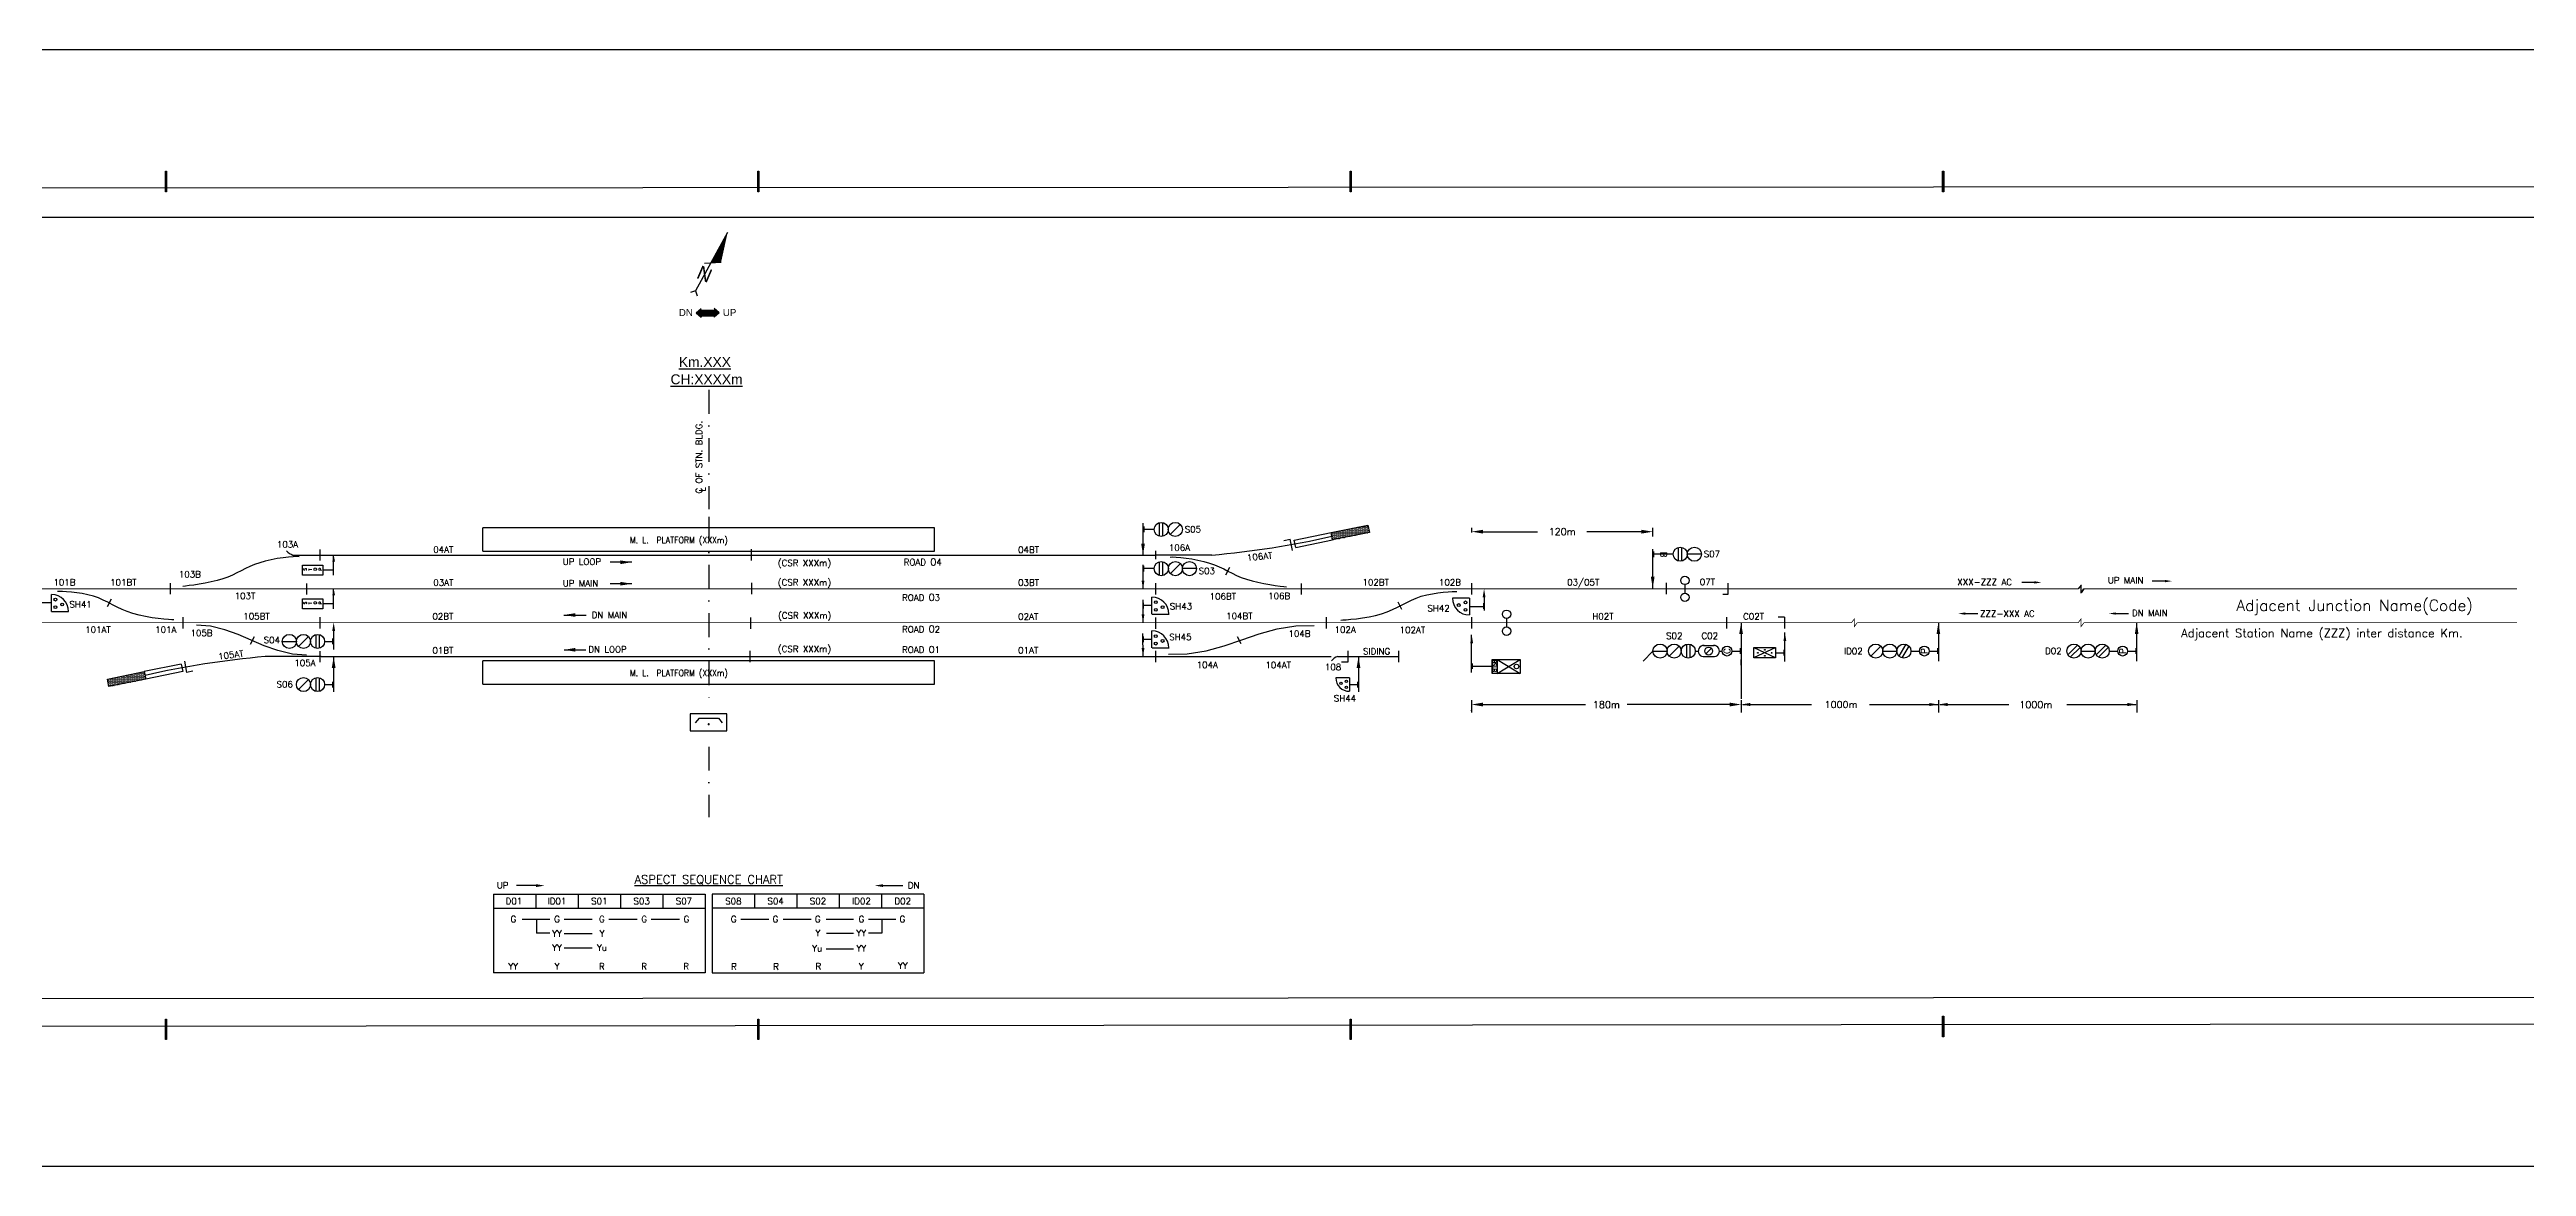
# Model space of a CAD drawing. Extents: x -19436 to 6205, y 191 to 9077.
# Drawn here: x -18953 to -18295, y 8780 to 9077 of the extents above; entities that cross this region are included whole.
import ezdxf
from ezdxf.enums import TextEntityAlignment as Align

# ---------------------------------------------------------------- set-up
doc = ezdxf.new("R2010")
doc.units = 0
doc.header["$LTSCALE"] = 0.5
doc.linetypes.add('DASHDOT', pattern=[25.4, 12.7, -6.35, 0, -6.35])
doc.linetypes.add('HIDDEN', pattern=[0.375, 0.25, -0.125])
doc.layers.get('0').update_dxf_attribs({"linetype": 'CONTINUOUS'})
doc.layers.get('DEFPOINTS').update_dxf_attribs({"linetype": 'CONTINUOUS'})
doc.layers.add('CHAINAGE', color=250, linetype='CONTINUOUS')
doc.layers.add('DIM', color=7, linetype='CONTINUOUS')
doc.styles.add('ARIAL', font='arial.ttf')
doc.styles.add('ROMANS', font='ROMANS.shx')
doc.dimstyles.get("Standard").update_dxf_attribs({"dimtxt": 0.18, "dimasz": 0.18, "dimexe": 0.18, "dimexo": 0.0625, "dimgap": 0.09, "dimtad": 0, "dimtih": 1, "dimtoh": 1, "dimdec": 4, "dimzin": 0, "dimdsep": 46, "dimtxsty": 'Standard', "dimcen": 0.09, "dimadec": 0, "dimazin": 0, "dimtfac": 1, "dimtdec": 4, "dimtofl": 0, "dimtmove": 0, "dimatfit": 3, "dimfxl": 1, "dimtolj": 1, "dimtzin": 0, "dimarcsym": 0})

# ---------------------------------------------------------------- blocks, each defined once
blk = doc.blocks.new('*D122')
at = {"color": 0, "lineweight": -2, "transparency": 16777216}
for p, q in [((-18503.41, 8912.18), (-18503.41, 8904.68)), ((-18572.02, 8903.18), (-18544.76, 8903.18)), ((-18506.41, 8903.18), (-18533.67, 8903.18)), ((-18575.02, 8901.51), (-18575.02, 8901.68))]:
    blk.add_line(p, q, dxfattribs=at)
at = {"color": 0, "transparency": 16777216}
for points in [[(-18572.02, 8903.68), (-18572.02, 8902.68), (-18575.02, 8903.18)], [(-18506.41, 8903.68), (-18506.41, 8902.68), (-18503.41, 8903.18)]]:
    blk.add_solid(points, dxfattribs=at)
at = {"layer": 'DEFPOINTS', "color": 0, "transparency": 16777216}
for p in [(-18575.02, 8910.51), (-18503.41, 8903.18), (-18503.41, 8903.18)]:
    blk.add_point(p, dxfattribs=at)
at = {"color": 0, "transparency": 16777216, "insert": (-18539.21, 8903.18), "char_height": 1.86, "attachment_point": 5, "style": 'ROMANS'}
blk.add_mtext('\\A1;180m', dxfattribs=at)
blk = doc.blocks.new('*D140')
at = {"color": 0, "lineweight": -2, "ltscale": 5, "transparency": 16777216}
for p, q in [((-18575.02, 8948.88), (-18575.02, 8950.12)), ((-18572.02, 8949.12), (-18557.49, 8949.12)), ((-18529.88, 8949.12), (-18544.41, 8949.12)), ((-18526.88, 8947.86), (-18526.88, 8950.12))]:
    blk.add_line(p, q, dxfattribs=at)
at = {"color": 0, "ltscale": 5, "transparency": 16777216}
for points in [[(-18572.02, 8949.62), (-18572.02, 8948.62), (-18575.02, 8949.12)], [(-18529.88, 8949.62), (-18529.88, 8948.62), (-18526.88, 8949.12)]]:
    blk.add_solid(points, dxfattribs=at)
at = {"layer": 'DEFPOINTS', "color": 0, "ltscale": 5, "transparency": 16777216}
for p in [(-18526.88, 8949.12), (-18575.02, 8943.88), (-18526.88, 8942.86)]:
    blk.add_point(p, dxfattribs=at)
at = {"color": 0, "ltscale": 5, "transparency": 16777216, "insert": (-18550.95, 8949.12), "char_height": 1.86, "attachment_point": 5, "style": 'ROMANS'}
blk.add_mtext('\\A1;120m', dxfattribs=at)
blk = doc.blocks.new('*D141')
at = {"color": 0, "lineweight": -2, "transparency": 16777216}
for p, q in [((-18503.38, 8912.18), (-18503.38, 8904.68)), ((-18572.07, 8903.18), (-18544.77, 8903.18)), ((-18506.38, 8903.18), (-18533.69, 8903.18)), ((-18575.07, 8901.51), (-18575.07, 8901.68))]:
    blk.add_line(p, q, dxfattribs=at)
at = {"color": 0, "transparency": 16777216}
for points in [[(-18572.07, 8903.68), (-18572.07, 8902.68), (-18575.07, 8903.18)], [(-18506.38, 8903.68), (-18506.38, 8902.68), (-18503.38, 8903.18)]]:
    blk.add_solid(points, dxfattribs=at)
at = {"layer": 'DEFPOINTS', "color": 0, "transparency": 16777216}
for p in [(-18575.07, 8910.51), (-18503.38, 8903.18), (-18503.38, 8903.18)]:
    blk.add_point(p, dxfattribs=at)
at = {"color": 0, "transparency": 16777216, "insert": (-18539.23, 8903.18), "char_height": 1.86, "attachment_point": 5, "style": 'ROMANS'}
blk.add_mtext('\\A1;180m', dxfattribs=at)

msp = doc.modelspace()

# ---------------------------------------------------------------- hatches: boundary and pattern name
h = msp.add_hatch(color=256)
h.dxf.hatch_style = 1
h.paths.add_polyline_path([(-18921.9776, 9044.9052), (-18922.2647, 9044.9052), (-18922.2647, 9039.4806), (-18921.9776, 9039.4806)])
h = msp.add_hatch(color=256)
h.dxf.hatch_style = 1
h.paths.add_polyline_path([(-18764.521, 9044.9052), (-18764.8081, 9044.9052), (-18764.8081, 9039.4806), (-18764.521, 9039.4806)])
h = msp.add_hatch(color=256)
h.dxf.hatch_style = 1
h.paths.add_polyline_path([(-18607.0253, 9044.9052), (-18607.3123, 9044.9052), (-18607.3123, 9039.4806), (-18607.0253, 9039.4806)])
h = msp.add_hatch(color=256)
h.dxf.hatch_style = 1
h.paths.add_polyline_path([(-18449.554, 9044.9052), (-18449.8411, 9044.9052), (-18449.8411, 9039.4806), (-18449.554, 9039.4806)])
h = msp.add_hatch(color=256)
h.dxf.hatch_style = 1
h.paths.add_polyline_path([(-18772.7986, 9028.6003), (-18777.2216, 9020.6033), (-18774.5402, 9020.7208)])
h = msp.add_hatch(color=256)
h.dxf.hatch_style = 1
h.paths.add_polyline_path([(-18779.8508, 9008.0861), (-18779.8508, 9008.4807), (-18781.1942, 9007.305), (-18779.8508, 9006.1292), (-18779.8508, 9006.5238), (-18776.395, 9006.5238), (-18776.395, 9006.1292), (-18775.0516, 9007.305), (-18776.395, 9008.4807), (-18776.395, 9008.0861)])
h = msp.add_hatch()
h.set_pattern_fill('DOTS', color=256, scale=4.8)
h.set_pattern_definition([(0, (-19201.87638, 8986.61156), (0.15, 0.3), [0, -0.3])])
h.paths.add_polyline_path([(-18612.3888, 8948.8736), (-18611.988, 8946.9142), (-18602.1908, 8948.9183), (-18602.5916, 8950.8777)])
h = msp.add_hatch()
h.set_pattern_fill('DOTS', color=256, scale=4.8)
h.set_pattern_definition([(0, (-19379.35213, 8963.43084), (0.15, 0.3), [0, -0.3])])
h.paths.add_polyline_path([(-18927.4553, 8909.9545), (-18927.8561, 8911.9139), (-18937.6532, 8909.9098), (-18937.2524, 8907.9504)])
h = msp.add_hatch(color=256)
h.dxf.hatch_style = 1
h.paths.add_polyline_path([(-18921.9776, 8819.5719), (-18922.2647, 8819.5719), (-18922.2647, 8814.1474), (-18921.9776, 8814.1474)])
h = msp.add_hatch(color=256)
h.dxf.hatch_style = 1
h.paths.add_polyline_path([(-18764.521, 8819.5719), (-18764.8081, 8819.5719), (-18764.8081, 8814.1474), (-18764.521, 8814.1474)])
h = msp.add_hatch(color=256)
h.dxf.hatch_style = 1
h.paths.add_polyline_path([(-18607.0253, 8819.5719), (-18607.3123, 8819.5719), (-18607.3123, 8814.1474), (-18607.0253, 8814.1474)])
h = msp.add_hatch(color=256)
h.dxf.hatch_style = 1
h.paths.add_polyline_path([(-18449.554, 8820.3219), (-18449.8411, 8820.3219), (-18449.8411, 8814.8974), (-18449.554, 8814.8974)])

# ---------------------------------------------------------------- linework, layer by layer
for p, q in [((-19394.8511, 9040.324), (-17662.1127, 9041.227)), ((-17669.1788, 9032.594), (-19368.7605, 9032.594)), ((-18772.7986, 9028.6003), (-18781.3674, 9013.1076)), ((-18778.9407, 9020.528), (-18774.5402, 9020.7208)), ((-18781.3674, 9013.1076), (-18782.681, 9012.6493)), ((-18781.3674, 9013.1076), (-18780.8933, 9011.7996)), ((-18662.1816, 8950.4651), (-18662.1816, 8948.9651)), ((-18659.4296, 8949.7151), (-18662.1816, 8949.7151)), ((-18658.0046, 8947.8949), (-18658.0046, 8951.5353)), ((-18657.1046, 8947.8949), (-18657.1046, 8951.5353)), ((-18652.48, 8951.0421), (-18655.1292, 8948.388)), ((-18881.1982, 8944.4189), (-18881.1982, 8941.4189)), ((-18766.5153, 8944.4385), (-18766.5153, 8941.4385)), ((-18659.0238, 8944.0453), (-18659.0238, 8941.7953)), ((-18644.1281, 8942.9066), (-18659.0238, 8942.9203)), ((-18622.6719, 8944.1498), (-18623.2424, 8947.0951)), ((-18526.7015, 8943.88), (-18526.7015, 8942.38)), ((-18521.4515, 8943.13), (-18526.7015, 8943.13)), ((-18520.0265, 8941.3098), (-18520.0265, 8944.9502)), ((-18519.1265, 8941.3098), (-18519.1265, 8944.9502)), ((-18513.9515, 8943.13), (-18517.7015, 8943.13)), ((-18920.9514, 8935.4759), (-18920.9514, 8932.4759)), ((-18884.7622, 8935.3874), (-18884.7622, 8932.3874)), ((-18877.6925, 8938.9073), (-18880.3871, 8938.9073)), ((-18877.6925, 8939.6573), (-18877.6925, 8938.1573)), ((-18766.4977, 8935.5451), (-18766.4977, 8932.5451)), ((-18662.2574, 8940.0475), (-18662.2574, 8938.5475)), ((-18659.4027, 8939.2975), (-18662.2574, 8939.2975)), ((-18659.0617, 8935.4203), (-18659.0617, 8932.4203)), ((-18657.9777, 8937.4773), (-18657.9777, 8941.1177)), ((-18657.0777, 8937.4773), (-18657.0777, 8941.1177)), ((-18652.4531, 8940.6245), (-18655.1023, 8937.9704)), ((-18648.1527, 8939.2975), (-18651.9027, 8939.2957)), ((-18640.3377, 8937.6283), (-18639.2834, 8939.672)), ((-18620.3549, 8935.3827), (-18620.3549, 8932.3827)), ((-18575.0219, 8935.4203), (-18575.0219, 8932.4203)), ((-18523.2798, 8935.5078), (-18523.2798, 8932.5078)), ((-18518.3298, 8935.0453), (-18518.3298, 8932.7953)), ((-18506.9071, 8935.4657), (-18506.9071, 8932.4657)), ((-18425.4303, 8935.631), (-18428.8053, 8935.631)), ((-18413.0367, 8934.9373), (-18413.7995, 8933.9203)), ((-18413.0367, 8932.877), (-18413.0367, 8934.9373)), ((-18413.0367, 8932.9032), (-18413.0367, 8934.9373)), ((-18390.7154, 8935.9794), (-18394.0904, 8935.9794)), ((-18952.5019, 8930.1741), (-18955.7882, 8930.1796)), ((-18952.5019, 8927.9241), (-18952.5019, 8932.4241)), ((-18936.6357, 8931.1841), (-18937.69, 8929.1405)), ((-18877.6925, 8929.9524), (-18880.3871, 8929.9524)), ((-18877.6925, 8930.7024), (-18877.6925, 8929.2024)), ((-18593.6273, 8928.4265), (-18594.5746, 8930.3449)), ((-18413.0367, 8932.9032), (-18412.274, 8933.9203)), ((-18412.274, 8933.9203), (-18413.0367, 8932.9032)), ((-18952.5019, 8927.9241), (-18948.0019, 8927.9241)), ((-18917.609, 8926.4203), (-18917.609, 8923.4203)), ((-18882.2454, 8921.7613), (-18882.2454, 8918.1209)), ((-18881.3454, 8921.7613), (-18881.3454, 8918.1209)), ((-18881.1982, 8926.4203), (-18881.1982, 8923.4203)), ((-18877.5239, 8922.5238), (-18877.5239, 8917.8092)), ((-18766.6877, 8926.3245), (-18766.6877, 8923.3245)), ((-18659.0238, 8926.3338), (-18659.0238, 8923.3338)), ((-18613.7159, 8926.4203), (-18613.7159, 8923.4203)), ((-18575.0219, 8926.4203), (-18575.0219, 8923.4203)), ((-18575.0219, 8911.6499), (-18575.0219, 8921.7203)), ((-18565.7316, 8926.0453), (-18565.7316, 8923.7953)), ((-18507.3059, 8926.4203), (-18507.3059, 8923.4203)), ((-18491.8431, 8926.4203), (-18491.8431, 8923.4203)), ((-18491.7727, 8914.6316), (-18491.7727, 8922.298)), ((-18443.8042, 8927.3542), (-18440.4292, 8927.3542)), ((-18403.8041, 8927.3652), (-18400.4291, 8927.3652)), ((-18898.6931, 8921.2116), (-18899.7474, 8919.168)), ((-18880.8202, 8915.9078), (-18895.7159, 8915.9215)), ((-18891.1704, 8919.9411), (-18887.4204, 8919.9429)), ((-18886.87, 8918.6141), (-18884.2208, 8921.2682)), ((-18881.1982, 8917.3937), (-18881.1982, 8914.3937)), ((-18879.9204, 8919.9411), (-18877.7212, 8919.9411)), ((-18877.7212, 8919.1911), (-18877.7212, 8920.6911)), ((-18877.7212, 8919.1911), (-18877.7212, 8920.6911)), ((-18766.8903, 8917.4159), (-18766.8903, 8914.4159)), ((-18659.0238, 8917.4202), (-18659.0238, 8914.4202)), ((-18652.5929, 8915.9207), (-18612.3734, 8915.9207)), ((-18636.307, 8919.2679), (-18637.2544, 8921.1864)), ((-18610.6443, 8915.9207), (-18594.4908, 8915.9207)), ((-18607.9007, 8917.4203), (-18607.9007, 8914.4203)), ((-18594.4908, 8917.4207), (-18594.4908, 8914.4207)), ((-18569.5973, 8915.1513), (-18569.5973, 8911.4013)), ((-18568.2795, 8911.4013), (-18562.1048, 8915.1513)), ((-18568.2795, 8915.1513), (-18562.1048, 8911.4013)), ((-18568.2795, 8915.1513), (-18568.2795, 8911.4013)), ((-18529.4746, 8914.7371), (-18526.8229, 8917.3887)), ((-18526.8229, 8917.3887), (-18523.0729, 8917.3887)), ((-18522.5238, 8916.0629), (-18519.8721, 8918.7145)), ((-18517.8979, 8919.2089), (-18517.8979, 8915.5685)), ((-18516.9979, 8919.2089), (-18516.9979, 8915.5685)), ((-18515.5729, 8917.3887), (-18514.7962, 8917.3887)), ((-18513.4373, 8915.9001), (-18510.55, 8915.8997)), ((-18513.4324, 8918.8757), (-18510.5452, 8918.8753)), ((-18512.7594, 8916.6346), (-18511.2745, 8918.1195)), ((-18509.1723, 8917.3887), (-18508.4479, 8917.3887)), ((-18505.8229, 8917.3887), (-18503.5729, 8917.3887)), ((-18503.5729, 8916.6387), (-18503.5729, 8918.1387)), ((-18503.4059, 8913.6623), (-18503.4059, 8915.1623)), ((-18494.26, 8915.6066), (-18499.9412, 8918.2589)), ((-18494.3147, 8918.2317), (-18499.8878, 8915.6679)), ((-18494.2483, 8916.9298), (-18491.9225, 8916.9245)), ((-18491.9225, 8916.1798), (-18491.9225, 8917.6798)), ((-18468.951, 8916.0629), (-18466.2994, 8918.7145)), ((-18465.7502, 8917.3887), (-18462.0002, 8917.3887)), ((-18459.5935, 8919.1873), (-18461.4346, 8916.0468)), ((-18458.8171, 8918.7321), (-18460.6582, 8915.5916)), ((-18458.2502, 8917.3887), (-18456.0002, 8917.3887)), ((-18453.3752, 8917.3887), (-18451.1252, 8917.3887)), ((-18451.1252, 8916.6387), (-18451.1252, 8918.1387)), ((-18413.9505, 8918.994), (-18416.5246, 8916.4198)), ((-18413.3141, 8918.3576), (-18415.8882, 8915.7834)), ((-18413.0444, 8917.3887), (-18409.2944, 8917.3887)), ((-18406.4505, 8918.994), (-18409.0246, 8916.4198)), ((-18405.8141, 8918.3576), (-18408.3882, 8915.7834)), ((-18405.5444, 8917.3887), (-18403.2944, 8917.3887)), ((-18400.6694, 8917.3887), (-18398.4194, 8917.3887)), ((-18398.4194, 8916.6387), (-18398.4194, 8918.1387)), ((-18917.1722, 8914.6783), (-18916.6016, 8911.733)), ((-18886.8715, 8907.1577), (-18884.2223, 8909.8118)), ((-18882.2469, 8910.3049), (-18882.2469, 8906.6645)), ((-18881.3469, 8910.3049), (-18881.3469, 8906.6645)), ((-18879.9219, 8908.4847), (-18877.7227, 8908.4847)), ((-18877.7227, 8907.7347), (-18877.7227, 8909.2347)), ((-18607.5043, 8908.487), (-18605.3051, 8908.487)), ((-18605.3051, 8907.737), (-18605.3051, 8909.237)), ((-18569.6048, 8913.2763), (-18574.8548, 8913.2763)), ((-18575.0219, 8904.3264), (-18575.0219, 8901.0465)), ((-18503.4059, 8904.3264), (-18503.4059, 8901.0465)), ((-18502.9754, 8903.184), (-18484.6758, 8903.184)), ((-18469.2578, 8903.184), (-18450.9581, 8903.184)), ((-18450.9403, 8904.3234), (-18450.9403, 8901.0435)), ((-18450.5276, 8903.184), (-18432.228, 8903.184)), ((-18416.81, 8903.184), (-18398.5104, 8903.184)), ((-18398.2166, 8904.3264), (-18398.2166, 8901.0465)), ((-18780.3754, 8899.5302), (-18781.4145, 8898.3167)), ((-18780.3914, 8899.5302), (-18775.2441, 8899.5302)), ((-18775.2601, 8899.5302), (-18774.221, 8898.3167)), ((-18835.029, 8852.7971), (-18778.779, 8852.7971)), ((-18835.029, 8852.7971), (-18835.029, 8831.8541)), ((-18823.7, 8855.0453), (-18828.95, 8855.0453)), ((-18823.779, 8852.7971), (-18823.779, 8849.0471)), ((-18812.529, 8852.7971), (-18812.529, 8849.0471)), ((-18801.279, 8852.7971), (-18801.279, 8849.0471)), ((-18790.029, 8852.7971), (-18790.029, 8849.0471)), ((-18778.779, 8852.7971), (-18778.779, 8831.8541)), ((-18776.904, 8852.7971), (-18776.904, 8831.9067)), ((-18720.6437, 8852.7971), (-18776.904, 8852.7971)), ((-18765.654, 8852.7971), (-18765.654, 8849.0471)), ((-18754.404, 8852.7971), (-18754.404, 8849.0471)), ((-18743.154, 8852.7971), (-18743.154, 8849.0471)), ((-18731.904, 8852.7971), (-18731.904, 8849.0471)), ((-18731.904, 8852.4221), (-18731.904, 8849.0471)), ((-18731.4656, 8855.0453), (-18726.2156, 8855.0453)), ((-18720.6437, 8852.7971), (-18720.653, 8831.9067)), ((-18835.029, 8849.0471), (-18778.779, 8849.0471)), ((-18827.3848, 8846.1323), (-18820.1054, 8846.1323)), ((-18823.6348, 8846.1323), (-18823.6348, 8842.4452)), ((-18816.279, 8846.1323), (-18808.779, 8846.1323)), ((-18804.3606, 8846.1323), (-18796.8606, 8846.1323)), ((-18793.1106, 8846.1323), (-18785.6106, 8846.1323)), ((-18720.6454, 8849.0471), (-18776.904, 8849.0471)), ((-18769.3221, 8846.1323), (-18761.8221, 8846.1323)), ((-18758.0721, 8846.1323), (-18750.5721, 8846.1323)), ((-18746.5927, 8846.1323), (-18739.3221, 8846.1323)), ((-18735.3575, 8846.1323), (-18728.0721, 8846.1323)), ((-18731.8221, 8846.1323), (-18731.8221, 8842.4452)), ((-18820.0993, 8842.4452), (-18823.6348, 8842.4452)), ((-18816.279, 8842.3203), (-18808.779, 8842.3203)), ((-18816.279, 8838.5374), (-18808.779, 8838.5374)), ((-18746.5927, 8838.2757), (-18739.3221, 8838.2757)), ((-18746.5579, 8842.4296), (-18739.3221, 8842.4296)), ((-18739.0715, 8842.4296), (-18739.0579, 8842.4296)), ((-18731.8221, 8842.4452), (-18735.3575, 8842.4452)), ((-18778.779, 8831.8541), (-18835.029, 8831.8541)), ((-18776.904, 8831.9067), (-18720.653, 8831.9067)), ((-19368.7481, 8824.844), (-17669.3322, 8825.7251)), ((-19368.7481, 8824.844), (-17669.3322, 8825.7251)), ((-19394.8511, 8817.3451), (-17661.9968, 8818.8219))]:
    msp.add_line(p, q)
at = {"linetype": 'DASHDOT'}
msp.add_line((-18777.8463, 9008.0861), (-18777.8463, 9006.5238), dxfattribs=at)
at = {"ltscale": 5}
for p, q in [((-18833.6876, 8950.1209), (-18837.8446, 8950.1209)), ((-18837.8446, 8943.904), (-18837.8446, 8950.1209)), ((-18791.9989, 8950.1209), (-18833.6932, 8950.1209)), ((-18768.7939, 8950.1209), (-18791.9989, 8950.1209)), ((-18717.8325, 8950.1209), (-18769.6938, 8950.1209)), ((-18717.8325, 8943.904), (-18717.8325, 8950.1209)), ((-18624.9178, 8946.7705), (-18623.2424, 8947.0951)), ((-18662.379, 8936.8001), (-18662.379, 8940.3193)), ((-18571.7219, 8931.6703), (-18571.7219, 8928.2118)), ((-18506.9071, 8932.4657), (-18508.2386, 8932.4657)), ((-18491.8431, 8926.4203), (-18493.5496, 8926.4203)), ((-18914.9262, 8912.0576), (-18916.6016, 8911.733)), ((-18833.6876, 8914.8007), (-18837.8446, 8914.8007)), ((-18837.8446, 8908.5838), (-18837.8446, 8914.8007)), ((-18791.9989, 8914.8007), (-18833.6932, 8914.8007)), ((-18768.7939, 8914.8007), (-18791.9989, 8914.8007)), ((-18717.8325, 8914.8007), (-18769.6938, 8914.8007)), ((-18717.8325, 8908.5838), (-18717.8325, 8914.8007)), ((-18607.9007, 8914.4203), (-18609.6073, 8914.4203))]:
    msp.add_line(p, q, dxfattribs=at)
at = {"linetype": 'Continuous'}
for p, q in [((-18622.1859, 8946.8696), (-18612.3888, 8948.8736)), ((-18612.3888, 8948.8736), (-18602.5916, 8950.8777)), ((-18611.988, 8946.9142), (-18612.3888, 8948.8736)), ((-18602.1908, 8948.9183), (-18611.988, 8946.9142)), ((-18602.5916, 8950.8777), (-18602.1908, 8948.9183)), ((-18621.7851, 8944.9102), (-18622.1859, 8946.8696)), ((-18621.7851, 8944.9102), (-18611.988, 8946.9142)), ((-18937.6532, 8909.9098), (-18927.8561, 8911.9139)), ((-18937.2524, 8907.9504), (-18937.6532, 8909.9098)), ((-18927.4553, 8909.9545), (-18937.2524, 8907.9504)), ((-18918.059, 8913.9179), (-18927.8561, 8911.9139)), ((-18927.8561, 8911.9139), (-18927.4553, 8909.9545)), ((-18917.6582, 8911.9585), (-18927.4553, 8909.9545)), ((-18918.059, 8913.9179), (-18917.6582, 8911.9585))]:
    msp.add_line(p, q, dxfattribs=at)
at = {"linetype": 'HIDDEN', "ltscale": 27}
msp.add_line((-18877.5239, 8922.7362), (-18877.5239, 8922.5238), dxfattribs=at)
for points in [[(-18922.2647, 9044.9052), (-18921.9776, 9044.9052), (-18921.9776, 9039.4806), (-18922.2647, 9039.4806)], [(-18764.8081, 9044.9052), (-18764.521, 9044.9052), (-18764.521, 9039.4806), (-18764.8081, 9039.4806)], [(-18607.3123, 9044.9052), (-18607.0253, 9044.9052), (-18607.0253, 9039.4806), (-18607.3123, 9039.4806)], [(-18449.8411, 9044.9052), (-18449.554, 9044.9052), (-18449.554, 9039.4806), (-18449.8411, 9039.4806)], [(-18885.7871, 8937.5573), (-18885.7871, 8940.2573), (-18880.3871, 8940.2573), (-18880.3871, 8937.5573)], [(-18885.7871, 8928.6024), (-18885.7871, 8931.3024), (-18880.3871, 8931.3024), (-18880.3871, 8928.6024)], [(-18562.1048, 8915.1513), (-18562.1048, 8911.4013), (-18569.6048, 8911.4013), (-18569.6048, 8915.1513)], [(-18499.9961, 8918.3163), (-18494.238, 8918.3163), (-18494.238, 8915.572), (-18499.9961, 8915.572)], [(-18773.0051, 8900.6906), (-18782.7551, 8900.6906), (-18782.7551, 8896.1906), (-18773.0051, 8896.1906)], [(-18922.2647, 8819.5719), (-18921.9776, 8819.5719), (-18921.9776, 8814.1474), (-18922.2647, 8814.1474)], [(-18764.8081, 8819.5719), (-18764.521, 8819.5719), (-18764.521, 8814.1474), (-18764.8081, 8814.1474)], [(-18607.3123, 8819.5719), (-18607.0253, 8819.5719), (-18607.0253, 8814.1474), (-18607.3123, 8814.1474)], [(-18449.8411, 8820.3219), (-18449.554, 8820.3219), (-18449.554, 8814.8974), (-18449.8411, 8814.8974)]]:
    msp.add_lwpolyline(points, close=True)
at = {"linetype": 'DASHDOT'}
for points in [[(-18777.8385, 8986.8136), (-18777.8385, 8955.1029)], [(-18777.8385, 8953.0719), (-18777.8385, 8903.4023)], [(-18777.8385, 8891.9587), (-18777.8385, 8873.2198)]]:
    msp.add_lwpolyline(points, dxfattribs=at)
at = {"linetype": 'ByBlock'}
for points in [[(-18886.7279, 8942.4532), (-18887.3651, 8942.4966), (-18888.3319, 8942.4679), (-18889.5593, 8942.3691), (-18890.9784, 8942.2018), (-18892.5201, 8941.9678), (-18894.1155, 8941.6686), (-18895.6955, 8941.3062), (-18897.1913, 8940.8821), (-18898.5516, 8940.4002), (-18899.797, 8939.8731), (-18900.9658, 8939.3154), (-18902.0962, 8938.7417), (-18903.2267, 8938.1668), (-18904.3955, 8937.6051), (-18905.6409, 8937.0714), (-18907.0012, 8936.5804), (-18908.4974, 8936.1439), (-18910.08, 8935.7634), (-18911.6823, 8935.4374), (-18913.2375, 8935.1646), (-18914.6789, 8934.9436), (-18915.9396, 8934.773), (-18916.9529, 8934.6516), (-18917.6519, 8934.5778)], [(-18655.1789, 8942.3616), (-18654.5417, 8942.4049), (-18653.5749, 8942.3763), (-18652.3475, 8942.2775), (-18650.9284, 8942.1102), (-18649.3867, 8941.8761), (-18647.7914, 8941.577), (-18646.2113, 8941.2146), (-18644.7155, 8940.7905), (-18643.3552, 8940.3086), (-18642.1098, 8939.7815), (-18640.941, 8939.2238), (-18639.8106, 8938.6501), (-18638.6801, 8938.0751), (-18637.5114, 8937.5135), (-18636.266, 8936.9798), (-18634.9056, 8936.4887), (-18633.4095, 8936.0523), (-18631.8268, 8935.6718), (-18630.2245, 8935.3458), (-18628.6693, 8935.073), (-18627.2279, 8934.852), (-18625.9672, 8934.6814), (-18624.9539, 8934.56), (-18624.2549, 8934.4862)], [(-18919.9997, 8925.6609), (-18920.5366, 8925.6808), (-18921.463, 8925.7441), (-18922.7016, 8925.8566), (-18924.175, 8926.0239), (-18925.8058, 8926.2518), (-18927.5165, 8926.5458), (-18929.2298, 8926.9116), (-18930.8682, 8927.355), (-18932.3726, 8927.8769), (-18933.7577, 8928.4596), (-18935.056, 8929.0806), (-18936.3004, 8929.7177), (-18937.5238, 8930.3484), (-18938.7588, 8930.9502), (-18940.0383, 8931.5009), (-18941.3951, 8931.978), (-18942.8462, 8932.3645), (-18944.3456, 8932.6651), (-18945.8314, 8932.8898), (-18947.2418, 8933.0487), (-18948.5151, 8933.1518), (-18949.5894, 8933.2091), (-18950.4029, 8933.2308), (-18950.8937, 8933.2269)], [(-18609.8159, 8925.6288), (-18609.2791, 8925.6486), (-18608.3526, 8925.712), (-18607.114, 8925.8245), (-18605.6406, 8925.9918), (-18604.0099, 8926.2196), (-18602.2991, 8926.5136), (-18600.5859, 8926.8795), (-18598.9475, 8927.3229), (-18597.443, 8927.8447), (-18596.058, 8928.4274), (-18594.7596, 8929.0485), (-18593.5152, 8929.6855), (-18592.2919, 8930.3162), (-18591.0568, 8930.9181), (-18589.7773, 8931.4688), (-18588.4205, 8931.9459), (-18586.9694, 8932.3324), (-18585.4701, 8932.633), (-18583.9843, 8932.8576), (-18582.5738, 8933.0165), (-18581.3006, 8933.1196), (-18580.2263, 8933.177), (-18579.4128, 8933.1986), (-18578.9219, 8933.1947)], [(-18884.7239, 8916.2871), (-18888.5093, 8916.6017), (-18892.3457, 8917.5149), (-18895.9563, 8918.8059), (-18899.4468, 8920.2859), (-18902.9227, 8921.7658), (-18906.4896, 8923.0568), (-18910.2529, 8923.97), (-18913.9979, 8924.2891)], [(-18655.6096, 8916.6046), (-18650.6718, 8916.6521), (-18645.611, 8917.4708), (-18640.8068, 8918.8009), (-18636.1405, 8920.3874), (-18631.4931, 8921.9753), (-18626.7457, 8923.3095), (-18621.7795, 8924.1352), (-18616.8938, 8924.1923)]]:
    msp.add_lwpolyline(points, dxfattribs=at)
for points in [[(-18888.3839, 8942.9186), (-18833.8601, 8942.9199)], [(-18837.8446, 8943.904), (-18816.173, 8943.904)], [(-18833.8446, 8942.9203), (-18787.7965, 8942.9203)], [(-18816.173, 8943.904), (-18791.6798, 8943.904)], [(-18791.6798, 8943.904), (-18717.8325, 8943.904)], [(-18787.7965, 8942.9203), (-18659.0238, 8942.9203)], [(-18880.8202, 8915.9223), (-18833.9906, 8915.9223)], [(-18833.9584, 8915.9221), (-18788.2441, 8915.9201)], [(-18788.2441, 8915.9201), (-18652.5929, 8915.9207)], [(-18837.8446, 8908.5838), (-18816.173, 8908.5838)], [(-18816.173, 8908.5838), (-18791.6798, 8908.5838)], [(-18791.6798, 8908.5838), (-18717.8325, 8908.5838)]]:
    msp.add_lwpolyline(points)
at = {"ltscale": 5}
for points in [[(-18877.5254, 8937.5301), (-18877.5254, 8942.9094)], [(-18662.3679, 8933.9203), (-18662.3789, 8936.7669)], [(-18877.5254, 8928.5752), (-18877.5254, 8933.9544)], [(-18662.3683, 8924.9203), (-18662.3789, 8931.0211)], [(-18662.3786, 8915.9224), (-18662.3892, 8922.0232)]]:
    msp.add_lwpolyline(points, dxfattribs=at)
for points, const_width in [([(-18413.7995, 8933.9203), (-18413.0367, 8934.9373), (-18413.0367, 8932.9032), (-18412.274, 8933.9203)], 0.2), ([(-19033.1446, 8933.9203), (-18560.5013, 8933.9203)], 0.225), ([(-18560.8506, 8933.9203), (-18413.7995, 8933.9203)], 0.225), ([(-18412.274, 8933.9203), (-18297.1782, 8933.9203)], 0.225), ([(-19088.681, 8924.9203), (-18474.0601, 8924.9203)], 0.225), ([(-18474.0601, 8924.9203), (-18473.2974, 8925.9373), (-18473.2974, 8923.9032), (-18472.5346, 8924.9203)], 0.2), ([(-18472.5346, 8924.9203), (-18413.7995, 8924.9203)], 0.225), ([(-18413.7995, 8924.9203), (-18413.0367, 8925.9373), (-18413.0367, 8923.9032), (-18412.274, 8924.9203)], 0.2), ([(-18412.274, 8924.9203), (-18297.1782, 8924.9203)], 0.225)]:
    msp.add_lwpolyline(points, dxfattribs=dict(const_width=const_width))
at = {"linetype": 'HIDDEN', "ltscale": 27}
msp.add_lwpolyline([(-18877.5239, 8922.7362), (-18877.5239, 8922.5238)], dxfattribs=at)
at = {"const_width": 0.3}
msp.add_lwpolyline([(-18777.9878, 8897.9351, -1), (-18777.6878, 8897.9351, -1)], format="xyb", close=True, dxfattribs=at)
for centre, radius in [((-18657.5546, 8949.7151), 1.875), ((-18653.8046, 8949.7151), 1.875), ((-18519.5765, 8943.13), 1.875), ((-18515.8265, 8943.13), 1.875), ((-18657.5277, 8939.2975), 1.875), ((-18653.7777, 8939.2975), 1.875), ((-18650.0277, 8939.2975), 1.875), ((-18518.3298, 8936.1703), 1.125), ((-18951.4982, 8931.0645), 0.375), ((-18951.4982, 8929.0613), 0.375), ((-18949.6729, 8929.7742), 0.375), ((-18565.7316, 8927.1703), 1.125), ((-18518.3298, 8931.6703), 1.125), ((-18889.2954, 8919.9411), 1.875), ((-18885.5454, 8919.9411), 1.875), ((-18881.7954, 8919.9411), 1.875), ((-18565.7316, 8922.6703), 1.125), ((-18524.9479, 8917.3887), 1.875), ((-18521.1979, 8917.3887), 1.875), ((-18517.4479, 8917.3887), 1.875), ((-18512.017, 8917.377), 1.05), ((-18507.1354, 8917.3887), 1.3125), ((-18498.95, 8916.9373), 0.1031), ((-18497.1201, 8917.7158), 0.1031), ((-18497.1201, 8916.1172), 0.1031), ((-18495.2695, 8916.9373), 0.1031), ((-18467.6252, 8917.3887), 1.875), ((-18463.8752, 8917.3887), 1.875), ((-18460.1252, 8917.3887), 1.875), ((-18454.6877, 8917.3887), 1.3125), ((-18414.9194, 8917.3887), 1.875), ((-18411.1694, 8917.3887), 1.875), ((-18407.4194, 8917.3887), 1.875), ((-18401.9819, 8917.3887), 1.3125), ((-18885.5469, 8908.4847), 1.875), ((-18881.7969, 8908.4847), 1.875), ((-18563.0984, 8913.281), 0.5957)]:
    msp.add_circle(centre, radius)
at = {"linetype": 'Continuous'}
for centre, start, end in [((-18664.4964, 9178.1148), 274.9492797, 282.8007339), ((-18875.3477, 8680.7133), 94.9492797, 102.8007339)]:
    msp.add_arc(centre, 236.0885, start, end, dxfattribs=at)
for centre, radius, start, end in [((-18887.1321, 8946.591), 3.8799, 221.4228092, 251.176614), ((-18952.5019, 8927.9241), 4.5, 0, 90), ((-18609.3924, 8912.2483), 3.8799, 108.823386, 138.5771908), ((-18513.3107, 8917.3901), 1.4864, 88.1202494, 277.6352764), ((-18510.6578, 8917.3901), 1.4864, 262.4543336, 92.2497907)]:
    msp.add_arc(centre, radius, start, end)
at = {"ltscale": 5}
for points in [[(-18877.1504, 8941.1436), (-18877.5254, 8942.9094), (-18877.9004, 8941.1436)], [(-18662.0039, 8936.1044), (-18662.3789, 8933.8544), (-18662.7539, 8936.1044)], [(-18877.1504, 8932.1887), (-18877.5254, 8933.9544), (-18877.9004, 8932.1887)], [(-18877.8989, 8922.7362), (-18877.5239, 8924.9862), (-18877.1489, 8922.7362)], [(-18662.0039, 8927.1702), (-18662.3789, 8924.9202), (-18662.7539, 8927.1702)], [(-18662.0039, 8918.1706), (-18662.3789, 8915.9206), (-18662.7539, 8918.1706)]]:
    msp.add_solid(points, dxfattribs=at)
for points in [[(-18800.1827, 8941.3081), (-18800.1827, 8940.6831), (-18798.3077, 8940.9956)], [(-18800.1827, 8935.6029), (-18800.1827, 8934.9779), (-18798.3077, 8935.2904)], [(-18425.4303, 8935.9435), (-18425.4303, 8935.3185), (-18423.5553, 8935.631)], [(-18390.7154, 8936.2919), (-18390.7154, 8935.6669), (-18388.8404, 8935.9794)], [(-18814.4267, 8927.2824), (-18814.4267, 8926.6574), (-18816.3017, 8926.9699)], [(-18574.6469, 8919.4703), (-18575.3969, 8919.4703), (-18575.0219, 8921.7203)], [(-18492.1477, 8920.0651), (-18491.3977, 8920.0651), (-18491.7727, 8922.3151)], [(-18443.8042, 8927.0417), (-18443.8042, 8927.6667), (-18445.6792, 8927.3542)], [(-18403.8041, 8927.0527), (-18403.8041, 8927.6777), (-18405.6791, 8927.3652)], [(-18814.3964, 8918.0389), (-18814.3964, 8917.4139), (-18816.2714, 8917.7264)], [(-18500.9309, 8903.5965), (-18500.9309, 8902.7715), (-18503.4059, 8903.184)], [(-18453.3974, 8903.5965), (-18453.3974, 8902.7715), (-18450.9224, 8903.184)], [(-18448.4831, 8903.5965), (-18448.4831, 8902.7715), (-18450.9581, 8903.184)], [(-18400.6916, 8903.5965), (-18400.6916, 8902.7715), (-18398.2166, 8903.184)], [(-18823.7, 8855.4203), (-18823.7, 8854.6703), (-18821.45, 8855.0453)], [(-18731.4656, 8855.4203), (-18731.4656, 8854.6703), (-18733.7156, 8855.0453)]]:
    msp.add_solid(points)
at = {"layer": 'CHAINAGE'}
msp.add_lwpolyline([(-17617.6541, 8780.4012), (-19435.8419, 8780.4012), (-19435.8419, 9077.2679), (-17617.6541, 9077.2679)], close=True, dxfattribs=at)
at = {"layer": 'DIM', "ltscale": 5}
for p, q in [((-18781.1942, 9007.305), (-18779.8508, 9008.4807)), ((-18781.1942, 9007.305), (-18779.8508, 9006.1292)), ((-18775.0516, 9007.305), (-18776.395, 9008.4807)), ((-18775.0516, 9007.305), (-18776.395, 9006.1292)), ((-18779.8508, 9006.5238), (-18776.395, 9006.5238)), ((-18779.8508, 9006.5238), (-18779.8508, 9006.1292)), ((-18776.395, 9006.5238), (-18776.395, 9006.1292)), ((-18662.2102, 8928.7156), (-18662.2102, 8930.2156)), ((-18659.9951, 8929.4799), (-18662.2102, 8929.4745)), ((-18659.9951, 8927.2277), (-18659.9951, 8931.7277)), ((-18575.639, 8931.4747), (-18580.139, 8931.4747)), ((-18575.639, 8931.4747), (-18575.639, 8926.9747)), ((-18575.639, 8929.2247), (-18571.889, 8929.2301)), ((-18571.889, 8930.0785), (-18571.889, 8928.5785)), ((-18660.0056, 8918.2303), (-18660.0056, 8922.7303)), ((-18659.94, 8927.2277), (-18655.44, 8927.2277)), ((-18662.2102, 8919.716), (-18662.2102, 8921.216)), ((-18660.0056, 8920.4803), (-18662.2102, 8920.4749)), ((-18659.94, 8918.2303), (-18655.44, 8918.2303)), ((-18607.5043, 8910.287), (-18611.1043, 8910.287)), ((-18607.5043, 8910.287), (-18607.5043, 8906.687)), ((-18574.8548, 8914.1246), (-18574.8548, 8912.6246))]:
    msp.add_line(p, q, dxfattribs=at)
for centre, radius in [((-18658.9915, 8930.3681), 0.375), ((-18658.9915, 8928.3648), 0.375), ((-18657.1662, 8929.0778), 0.375), ((-18578.4679, 8929.6246), 0.375), ((-18576.6426, 8930.3375), 0.375), ((-18576.6426, 8928.3343), 0.375), ((-18659.002, 8921.3707), 0.375), ((-18659.002, 8919.3675), 0.375), ((-18657.1767, 8920.0804), 0.375), ((-18609.7675, 8908.8069), 0.3), ((-18608.3072, 8909.3773), 0.3), ((-18608.3072, 8907.7488), 0.3)]:
    msp.add_circle(centre, radius, dxfattribs=at)
for centre, radius, start, end in [((-18659.9951, 8927.2277), 4.5, 0, 90), ((-18575.639, 8931.4747), 4.5, 180, 270), ((-18660.0056, 8918.2303), 4.5, 0, 90), ((-18607.5043, 8910.287), 3.6, 180, 270)]:
    msp.add_arc(centre, radius, start, end, dxfattribs=at)
msp.add_solid([(-18572.0969, 8931.6703), (-18571.3469, 8931.6703), (-18571.7219, 8933.9203)], dxfattribs=at)

# ---------------------------------------------------------------- texts
at = {"style": 'ROMANS'}
for s, p in [('C', (-18779.5525, 8960.0292)), ('L', (-18778.7059, 8960.3596))]:
    msp.add_text(s, height=1.7, rotation=90, dxfattribs=at).set_placement(p, align=Align.CENTER)
at = {"style": 'ROMANS', "width": 0.9}
for p in [(-18798.8066, 8945.5258), (-18798.8066, 8910.2056)]:
    msp.add_text('M. L.  PLATFORM (XXXm)', height=1.6875, dxfattribs=at).set_placement(p, align=Align.BOTTOM_LEFT)
at = {"style": 'ROMANS'}
for s, height, p in [('04AT', 1.6875, (-18851.0506, 8943.012)), ('UP LOOP', 1.6875, (-18816.629, 8939.7732)), ('04BT', 1.6875, (-18695.6029, 8942.9525)), ('03AT', 1.6875, (-18851.0375, 8934.2414)), ('UP MAIN', 1.6875, (-18816.629, 8934.068)), ('03BT', 1.6875, (-18695.6029, 8934.2522)), ('XXX-ZZZ AC', 1.6875, (-18445.9235, 8934.3625)), ('ZZZ-XXX AC', 1.6875, (-18439.8833, 8925.9872)), ('Adjacent Junction Name(Code)', 3, (-18371.7485, 8927.1396)), ('02BT', 1.6875, (-18851.2761, 8925.2503)), ('DN MAIN', 1.6875, (-18808.9325, 8925.6171)), ('02AT', 1.6875, (-18695.5687, 8925.199)), ('Adjacent Station Name (ZZZ) inter distance Km.', 2.25, (-18386.4434, 8920.3669)), ('01BT', 1.6875, (-18851.2749, 8916.2103)), ('DN LOOP', 1.6875, (-18809.8286, 8916.472)), ('01AT', 1.6875, (-18695.5687, 8916.2572))]:
    msp.add_text(s, height=height, dxfattribs=at).set_placement(p, align=Align.BOTTOM_LEFT)
for s, p in [('(CSR XXXm)', (-18745.2896, 8939.4652)), ('101BT', (-18929.9295, 8934.2932)), ('(CSR XXXm)', (-18745.2896, 8934.2782)), ('103T', (-18898.3303, 8930.7069)), ('101AT', (-18936.7802, 8921.713)), ('105BT', (-18894.5314, 8925.3076)), ('(CSR XXXm)', (-18745.2273, 8925.4979)), ('(CSR XXXm)', (-18745.2758, 8916.6078))]:
    msp.add_text(s, height=1.6875, dxfattribs=at).set_placement(p, align=Align.BOTTOM_RIGHT)
for s, rotation, p in [('B', 270, (-18523.9915, 8943.0699)), ('C', 90, (-18507.1354, 8917.3887)), ('P', 90, (-18454.6877, 8917.3887)), ('P', 90, (-18401.9819, 8917.3887))]:
    msp.add_text(s, height=1.6875, rotation=rotation, dxfattribs=at).set_placement(p, align=Align.MIDDLE)
for s, p in [('UP MAIN', (-18405.9296, 8936.2046)), ('DN MAIN', (-18399.5085, 8927.4889)), ('ID02', (-18476.0598, 8917.3635)), ('D02', (-18422.6055, 8917.4367))]:
    msp.add_text(s, height=1.6875, dxfattribs=at).set_placement(p, align=Align.MIDDLE_LEFT)
msp.add_text('BSLB', height=0.945, rotation=270, dxfattribs=at).set_placement((-18569.4051, 8915.0636))
for s, p in [('UP', (-18834.1669, 8854.2953)), ('DN', (-18724.8973, 8854.2953))]:
    msp.add_text(s, height=1.6875, dxfattribs=at).set_placement(p)
for s, height, p in [('%%UASPECT SEQUENCE CHART', 2.25, (-18777.8314, 8856.5774)), ('D01', 1.6875, (-18829.6105, 8850.9221)), ('ID01', 1.6875, (-18818.154, 8850.9221)), ('S01', 1.6875, (-18806.904, 8850.9221)), ('S03', 1.6875, (-18795.654, 8850.9221)), ('S07', 1.6875, (-18784.404, 8850.9221)), ('S08', 1.6875, (-18771.279, 8850.9221)), ('S04', 1.6875, (-18760.029, 8850.9221)), ('S02', 1.6875, (-18748.779, 8850.9221)), ('ID02 ', 1.6875, (-18736.6526, 8850.9221)), ('D02', 1.6875, (-18726.255, 8850.9221)), ('G', 1.6875, (-18829.7468, 8846.1323)), ('YY', 1.6875, (-18818.154, 8842.3203)), ('G', 1.6875, (-18818.154, 8846.1323)), ('G', 1.6875, (-18806.2356, 8846.1323)), ('Y', 1.6875, (-18806.1843, 8842.3203)), ('G', 1.6875, (-18794.9856, 8846.1323)), ('G', 1.6875, (-18783.7356, 8846.1323)), ('G', 1.6875, (-18771.1971, 8846.1323)), ('G', 1.6875, (-18760.0913, 8846.1323)), ('Y', 1.6875, (-18748.8102, 8842.4667)), ('G', 1.6875, (-18748.8413, 8846.1323)), ('YY', 1.6875, (-18737.2835, 8842.4667)), ('G', 1.6875, (-18737.2318, 8846.1323)), ('G', 1.6875, (-18726.3413, 8846.1323)), ('YY', 1.6875, (-18818.154, 8838.5374)), ('Yu', 1.6875, (-18806.1867, 8838.5246)), ('Yu', 1.6875, (-18748.9898, 8838.3578)), ('YY', 1.6875, (-18737.2606, 8838.3629)), ('YY', 1.6875, (-18829.8097, 8833.6333)), ('Y', 1.6875, (-18818.154, 8833.5552)), ('R', 1.6875, (-18806.2356, 8833.5552)), ('R', 1.6875, (-18794.9856, 8833.5946)), ('R', 1.6875, (-18783.8116, 8833.5946)), ('R', 1.6875, (-18771.1285, 8833.5441)), ('R', 1.6875, (-18759.9525, 8833.5441)), ('R', 1.6875, (-18748.6904, 8833.6171)), ('Y', 1.6875, (-18737.2606, 8833.6171)), ('YY', 1.6875, (-18726.2256, 8833.7709))]:
    msp.add_text(s, height=height, dxfattribs=at).set_placement(p, align=Align.MIDDLE)
at = {"insert": (-18781.2568, 8961.9301), "char_height": 1.6875, "attachment_point": 1, "rotation": 90, "style": 'ROMANS'}
msp.add_mtext_dynamic_manual_height_columns('OF STN. BLDG.', width=21.407901, gutter_width=11.25, heights=[5.8038], dxfattribs=at)
at = {"char_height": 1.6875, "attachment_point": 1, "style": 'ROMANS'}
for s, insert in [('ROAD {\\H1.08333x;0}4', (-18726.002, 8942.0028)), ('ROAD {\\H1.08333x;0}3', (-18726.4307, 8932.5737)), ('ROAD {\\H1.08333x;0}2', (-18726.4307, 8924.1447)), ('ROAD {\\H1.08333x;0}1', (-18726.4307, 8918.7158))]:
    msp.add_mtext_dynamic_manual_height_columns(s, width=21.407901, gutter_width=11.25, heights=[5.8038], dxfattribs=dict(at, insert=insert))
at = {"char_height": 0.8034, "width": 1.213379, "attachment_point": 1, "rotation": 90, "style": 'ROMANS'}
for insert in [(-18885.5061, 8938.7612), (-18885.5013, 8929.822)]:
    msp.add_mtext('S\\PT\\PO\\PP', dxfattribs=dict(at, insert=insert))
at = {"attachment_point": 5, "style": 'ROMANS'}
for s, insert, char_height in [('\\A1;1000m', (-18476.8337, 8903.184), 1.85625), ('1000m', (-18425.0568, 8903.184), 1.86)]:
    msp.add_mtext(s, dxfattribs=dict(at, insert=insert, char_height=char_height))
at = {"style": 'ROMANS'}
for tag, p in [('S05', (-18649.1205, 8950.586)), ('103A', (-18889.7993, 8946.568)), ('101B', (-18949.0797, 8936.5136)), ('103B', (-18915.7524, 8938.6472)), ('S03', (-18645.4108, 8939.5417)), ('102BT', (-18600.5359, 8936.5295)), ('03/05T', (-18545.3634, 8936.5195)), ('106BT', (-18641.1572, 8932.7579)), ('101A', (-18922.1557, 8923.9266)), ('105B', (-18912.6506, 8923.0296)), ('104BT', (-18636.7771, 8927.5483)), ('104B', (-18620.788, 8922.8498)), ('102AT', (-18590.7643, 8923.8554)), ('H02T', (-18540.1292, 8927.4541)), ('S04', (-18893.9621, 8921.158)), ('105A', (-18885.1496, 8915.0863)), ('S06', (-18890.5352, 8909.4)), ('104A', (-18645.2963, 8914.5674))]:
    msp.add_attdef(tag, text='XXX', height=1.6875, dxfattribs=at).set_placement(p, align=Align.TOP_CENTER)
for tag, rotation, p in [('106AT', 5.5163412, (-18631.2322, 8941.1627)), ('105AT', 7.222982, (-18904.6821, 8915.0237))]:
    msp.add_attdef(tag, text='SXX', height=1.6875, rotation=rotation, dxfattribs=at).set_placement(p, align=Align.BOTTOM_CENTER)
msp.add_attdef('SH41', text='Sh', height=1.6875, dxfattribs=at).set_placement((-18941.8312, 8929.7793), align=Align.MIDDLE_RIGHT)
for tag, p in [('SH43', (-18655.2635, 8929.2715)), ('SH45', (-18655.404, 8921.1136))]:
    msp.add_attdef(tag, text='Sh', height=1.6875, dxfattribs=at).set_placement(p, align=Align.MIDDLE_LEFT)
for tag, p in [('S02', (-18521.1667, 8920.0776)), ('C02', (-18511.7374, 8920.0776)), ('C02T', (-18500.0853, 8925.2409)), ('SIDING', (-18600.2974, 8915.9564)), ('104AT', (-18626.4495, 8912.3158)), ('108', (-18611.8587, 8911.7785))]:
    msp.add_attdef(tag, text='SXX', height=1.6875, dxfattribs=at).set_placement(p, align=Align.BOTTOM_CENTER)
at = {"layer": 'DIM', "ltscale": 5, "style": 'ARIAL'}
msp.add_text('N', height=3.6562, rotation=156.6871126, dxfattribs=at).set_placement((-18777.2305, 9016.8578), align=Align.MIDDLE_LEFT)
for s, p in [('DN', (-18785.7808, 9006.4287)), ('UP', (-18774.0791, 9006.4421))]:
    msp.add_text(s, height=1.86, dxfattribs=at).set_placement(p)
for s, p in [('%%UKm.XXX', (-18778.8404, 8992.9158)), ('%%UCH:XXXXm', (-18778.4046, 8988.3151))]:
    msp.add_text(s, height=2.625, dxfattribs=at).set_placement(p, align=Align.CENTER)
at = {"layer": 'DIM', "ltscale": 5, "style": 'ROMANS'}
for tag, p in [('106A', (-18655.5166, 8944.8536)), ('S07', (-18513.3213, 8943.2054)), ('102B', (-18583.7177, 8935.6477)), ('07T', (-18514.3687, 8935.7668)), ('106B', (-18629.1224, 8932.0357)), ('SH42', (-18586.7919, 8928.7657)), ('102A', (-18611.4621, 8923.0741)), ('SH44', (-18611.6559, 8904.8195))]:
    msp.add_attdef(tag, text='Sh', height=1.6875, dxfattribs=at).set_placement(p, align=Align.MIDDLE_LEFT)

# ---------------------------------------------------------------- dimensions: what is measured, and where the dimension line sits
at = {"ltscale": 5}
dim = msp.add_linear_dim(base=(-18526.8773, 8949.1206), p1=(-18575.0219, 8943.8771), p2=(-18526.8773, 8942.8628), text='120m', dimstyle='Standard', override={"dimtxt": 1.86, "dimasz": 3, "dimexe": 1, "dimexo": 5, "dimgap": 3, "dimdec": 0, "dimlfac": 2.5, "dimpost": 'm', "dimtxsty": 'ROMANS', "dimtdec": 2}, dxfattribs=at)
dim.commit()
dim.dimension.update_dxf_attribs({"geometry": '*D140', "text_midpoint": (-18550.9496, 8949.1206)})
for base, p1, p2, picture, middle in [((-18503.3832, 8903.1802), (-18575.0748, 8910.5074), (-18503.3832, 8903.1802), '*D141', (-18539.229, 8903.1802)), ((-18503.4059, 8903.184), (-18575.0219, 8910.5112), (-18503.4059, 8903.184), '*D122', (-18539.2139, 8903.184))]:
    dim = msp.add_linear_dim(base=base, p1=p1, p2=p2, text='180m', dimstyle='Standard', override={"dimtxt": 1.86, "dimasz": 3, "dimexe": 1.5, "dimexo": 9, "dimgap": 2, "dimdec": 2, "dimlfac": 2.5, "dimpost": 'm', "dimtxsty": 'ROMANS'})
    dim.commit()
    dim.dimension.update_dxf_attribs({"geometry": picture, "text_midpoint": middle})

# ---------------------------------------------------------------- leaders
for points in [[(-18662.3789, 8942.9203), (-18662.3789, 8951.3552)], [(-18798.3077, 8940.9956), (-18804.0449, 8940.9956)], [(-18526.8988, 8934.1306), (-18526.8988, 8944.5108)], [(-18798.3077, 8935.2904), (-18804.0449, 8935.2904)], [(-18816.3017, 8926.9699), (-18810.4019, 8926.9699)], [(-18503.4059, 8924.9203), (-18503.4059, 8911.7135)], [(-18450.9581, 8924.9203), (-18450.9581, 8914.6976)], [(-18398.2523, 8924.9203), (-18398.2523, 8914.6976)], [(-18877.5254, 8915.9223), (-18877.5254, 8906.5737)], [(-18816.2714, 8917.7264), (-18810.5341, 8917.7264)], [(-18605.1078, 8915.9245), (-18605.1078, 8906.576)]]:
    msp.add_leader(points, dimstyle='Standard', override={"dimtxt": 2.25, "dimasz": 3, "dimexe": 2, "dimexo": 1, "dimgap": 2, "dimtad": 0, "dimdec": 2, "dimpost": 'mm', "dimtxsty": 'ROMANS', "dimtdec": 2}, dxfattribs=at)

doc.saveas('drawing.dxf')
